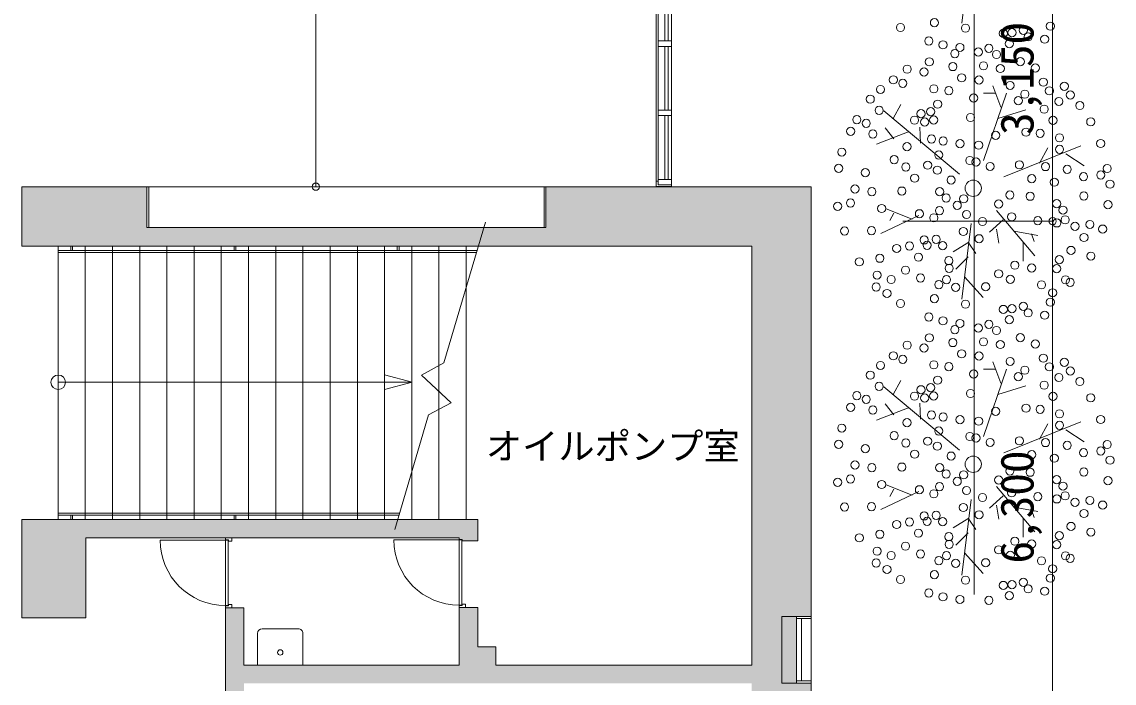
# Model space of a CAD drawing. Units: millimetres at full size, sheet at 1:200; details may follow other scales. Extents: x -96239 to 62349, y -170536 to 17264.
# Drawn here: x 29404 to 41450, y -91360 to -84069 of the extents above; entities that cross this region are included whole.
import ezdxf
from ezdxf.enums import TextEntityAlignment as Align

# ---------------------------------------------------------------- set-up
doc = ezdxf.new("R2010")
doc.units = ezdxf.units.MM
doc.header["$LTSCALE"] = 200
doc.header["$PDMODE"] = 32
doc.header["$PDSIZE"] = 80
for name, color, linetype, lineweight in [('0-1_躯体', 7, 'Continuous', 9), ('0-2_建具', 7, 'Continuous', 9), ('0-5_設備機器', 7, 'Continuous', 9), ('0-6_寸法', 4, 'Continuous', 5), ('0-A_植樹', 7, 'Continuous', 9)]:
    doc.layers.add(name, color=color, linetype=linetype, lineweight=lineweight)
doc.layers.add('0-4_室名', color=7, linetype='Continuous')
doc.styles.add('ＭＳ ゴシック', font='')
doc.styles.add('ＭＳ Ｐゴシック', font='')
doc.styles.get('ＭＳ ゴシック').set_extended_font_data('MS Gothic')
doc.styles.get('ＭＳ Ｐゴシック').set_extended_font_data('MS PGothic')

msp = doc.modelspace()

# ---------------------------------------------------------------- linework, layer by layer
at = {"layer": '0-1_躯体'}
for p, q in [((36400, -85886.2), (36400, -83496.2)), ((38108.9, -85886.2), (29403.9, -85886.2)), ((29403.9, -86541.2), (29403.9, -85886.2)), ((30783.9, -85886.2), (30783.9, -86336.2)), ((37453.9, -86541.2), (29403.9, -86541.2)), ((37453.9, -91161.2), (37453.9, -86541.2)), ((34431.4, -89556.2), (29403.9, -89556.2)), ((29403.9, -90641.2), (29403.9, -89556.2)), ((34431.4, -89556.2), (34431.4, -89791.2)), ((30108.9, -90641.2), (30108.9, -89756.2)), ((31648.9, -89756.2), (30108.9, -89756.2)), ((31648.4, -89756.2), (34226.4, -89756.2)), ((34226.4, -91161.2), (34226.4, -89756.2)), ((34431.4, -89791.2), (34261.3, -89791.2)), ((31648.9, -92056.2), (31648.9, -90531.2)), ((31853.9, -90531.2), (31648.9, -90531.2)), ((31853.9, -91161.2), (31853.9, -90531.2)), ((34226.4, -90526.2), (34431.4, -90526.2)), ((34431.4, -90961.2), (34431.4, -90526.2)), ((30108.9, -90641.2), (29403.9, -90641.2)), ((37946.4, -90623.7), (38108.9, -90623.7)), ((37946.4, -90623.7), (37946.4, -91358.7)), ((34431.4, -90961.2), (34631.4, -90961.2)), ((34631.4, -91161.2), (34631.4, -90961.2)), ((34226.4, -91161.2), (31853.9, -91161.2)), ((37453.9, -91161.2), (34631.4, -91161.2)), ((38108.9, -91358.7), (37946.4, -91358.7))]:
    msp.add_line(p, q, dxfattribs=at)
for points in [[(35183.9, -85886.2), (35183.9, -86336.2), (30803.9, -86336.2), (30783.9, -86336.2)], [(38108.9, -85886.2), (38108.9, -99246.2), (38108.9, -85886.2)]]:
    msp.add_lwpolyline(points, dxfattribs=at)
at = {"layer": '0-1_躯体', "color": 9}
for points in [[(30783.9, -85886.2), (29403.9, -85886.2), (30783.9, -86541.2), (29403.9, -86541.2)], [(35183.9, -85886.2), (35183.9, -86541.2), (37453.9, -85886.2), (37453.9, -86541.2)], [(38108.9, -85886.2), (37453.9, -85886.2), (38108.9, -86541.2), (37453.9, -86541.2)], [(38108.9, -85886.2), (37783.9, -85886.2), (38108.9, -90623.7), (37783.9, -90623.7)], [(38102.6, -85900.4), (37471.7, -85900.4), (38102.6, -86546.5), (37471.7, -86546.5)], [(35183.9, -86336.2), (29403.9, -86336.2), (35183.9, -86541.2), (29403.9, -86541.2)], [(37783.9, -90623.7), (37783.9, -86541.2), (37453.9, -90623.7), (37453.9, -86541.2)], [(34226.4, -89756.2), (34226.4, -89556.2), (29403.9, -89756.2), (29403.9, -89556.2)], [(30108.9, -90641.2), (30108.9, -89556.2), (29403.9, -90641.2), (29403.9, -89556.2)], [(34261.4, -89556.2), (34226.4, -89556.2), (34261.4, -89775.1), (34226.4, -89775.1)], [(34431.4, -89556.2), (34261.4, -89556.2), (34431.4, -89791.1), (34261.4, -89791.1)], [(31853.9, -90531.2), (31648.9, -90531.2), (31853.9, -92056.2), (31648.9, -92056.2)], [(34431.4, -90526.2), (34226.4, -90526.2), (34431.4, -91161.2), (34226.4, -91161.2)], [(37453.9, -91161.2), (37781.6, -91161.2), (37453.9, -90623.6), (37781.6, -90623.6)], [(37483.9, -93356.2), (37783.9, -93356.2), (37483.9, -90623.7), (37783.9, -90623.7)], [(37781.6, -90623.6), (37781.6, -91358.7), (37946.4, -90623.6), (37946.4, -91358.7)], [(34631.4, -90961.2), (34361.7, -90961.2), (34631.4, -91244.3), (34361.7, -91244.3)], [(37453.9, -91161.2), (31853.9, -91161.2), (37453.9, -91361.2), (31853.9, -91361.2)], [(37453.9, -93356.2), (37573.2, -93356.2), (37453.9, -91110.4), (37573.2, -91110.4)], [(38108.9, -93773.7), (38108.9, -91358.7), (37783.9, -93773.7), (37783.9, -91358.7)]]:
    msp.add_solid(points, dxfattribs=at)
at = {"layer": '0-2_建具'}
for p, q in [((36400, -85886.1), (36400, -83516.2)), ((36420, -83516.2), (36420, -85866.2)), ((36495, -83576.2), (36495, -84279.2)), ((36532.5, -83576.2), (36532.5, -84279.2)), ((36570, -85850.9), (36570, -83496.3)), ((36570, -84279.2), (36420, -84279.2)), ((36570, -84339.2), (36420, -84339.2)), ((36495, -85042.5), (36495, -84339.2)), ((36532.5, -85042.5), (36532.5, -84339.2)), ((36570, -85042.5), (36420, -85042.5)), ((36570, -85102.5), (36420, -85102.5)), ((36495, -85806.2), (36495, -85102.5)), ((36532.5, -85806.2), (36532.5, -85102.5)), ((35183.9, -85886.2), (30783.9, -85886.2)), ((30783.9, -86336.2), (30783.9, -85886.2)), ((30803.9, -86336.2), (30803.9, -85886.2)), ((35163.9, -86336.2), (35163.9, -85886.2)), ((35183.9, -86336.2), (35183.9, -85886.2)), ((36400, -85826.2), (36420, -85826.2)), ((36400, -85886.1), (36570, -85886.1)), ((36570, -85806.2), (36420, -85806.2)), ((36570, -85866.2), (36420, -85866.2)), ((36570, -85850.9), (36570, -85886.1)), ((35183.9, -86336.2), (30783.9, -86336.2)), ((34059.1, -87827.6), (34516, -86275.9)), ((29803.9, -89556.2), (29803.9, -86541.2)), ((29804.2, -86591.2), (34423.1, -86591.2)), ((29804.2, -86611.2), (34417.3, -86611.2)), ((29943.9, -86591.2), (29943.9, -86541.2)), ((29963.9, -86591.2), (29963.9, -86541.2)), ((30103.9, -89556.2), (30103.9, -86541.2)), ((30403.9, -89556.2), (30403.9, -86541.2)), ((30703.9, -89556.2), (30703.9, -86541.2)), ((31003.9, -89556.2), (31003.9, -86541.2)), ((31303.9, -89556.2), (31303.9, -86541.2)), ((31603.9, -89556.2), (31603.9, -86541.2)), ((31743.9, -86591.3), (31743.9, -86541.4)), ((31763.9, -86591.3), (31763.9, -86541.4)), ((31903.9, -89556.2), (31903.9, -86541.2)), ((32203.9, -89556.2), (32203.9, -86541.2)), ((32503.9, -89556.2), (32503.9, -86541.2)), ((32803.9, -89556.2), (32803.9, -86541.2)), ((33103.9, -89556.2), (33103.9, -86541.2)), ((33403.9, -89556.2), (33403.9, -86541.2)), ((33543.9, -86550.3), (33543.9, -86541.3)), ((33543.9, -86583.6), (33543.9, -86541.7)), ((33543.9, -86563.7), (33543.9, -86591.1)), ((33563.9, -86550.3), (33563.9, -86541.3)), ((33563.9, -86583.6), (33563.9, -86541.7)), ((33563.9, -86563.7), (33563.9, -86591.1)), ((33703.9, -89556.2), (33703.9, -86541.2)), ((34003.9, -89556.2), (34003.9, -86541.2)), ((34303.9, -89556.2), (34303.9, -86541.2)), ((33810.8, -87963), (34059.1, -87827.6)), ((29803.8, -88041.2), (33707.4, -88041.2)), ((33707.4, -88041.2), (33403.8, -87959.9)), ((33707.4, -88041.2), (33403.9, -88122.5)), ((34138, -88267.8), (33810.8, -87963)), ((33889.7, -88403.2), (34138, -88267.8)), ((33517.8, -89666), (33889.7, -88403.2)), ((33565, -89486.2), (29803.9, -89486.2)), ((33565, -89506.2), (29803.9, -89506.2)), ((29943.9, -89542.3), (29943.9, -89505.9)), ((29943.9, -89539), (29943.9, -89555.5)), ((29963.9, -89542.3), (29963.9, -89505.9)), ((29963.9, -89539), (29963.9, -89555.5)), ((31743.9, -89515), (31743.9, -89506.5)), ((31743.9, -89538.7), (31743.9, -89508.9)), ((31743.9, -89534.5), (31743.9, -89556.1)), ((31763.9, -89515), (31763.9, -89506.5)), ((31763.9, -89538.7), (31763.9, -89508.9)), ((31763.9, -89534.5), (31763.9, -89556.1)), ((31648.9, -89758.6), (31648.9, -89778.6)), ((31648.9, -89761.3), (31648.9, -89781.3)), ((31648.9, -89778.6), (31683.9, -89778.6)), ((31648.9, -89783.6), (31648.9, -90503.6)), ((31648.9, -89783.6), (31678.9, -89783.6)), ((31678.9, -89783.6), (31678.9, -90503.6)), ((31683.9, -89778.6), (31683.9, -89793.6)), ((31683.9, -89793.6), (31718.9, -89793.6)), ((31718.9, -89793.6), (31718.9, -89758.6)), ((34226.4, -89756.2), (34226.4, -89775.1)), ((34226.4, -89775.1), (34261.4, -89775.1)), ((34226.4, -89780.1), (34226.4, -90500.1)), ((34226.4, -89780.1), (34256.4, -89780.1)), ((34256.4, -89780.1), (34256.4, -90500.1)), ((34261.4, -89775.1), (34261.4, -89791.1)), ((31648.9, -90503.6), (31678.9, -90503.6)), ((31648.9, -90508.6), (31683.9, -90508.6)), ((31648.9, -90528.6), (31648.9, -90508.6)), ((31683.9, -90493.6), (31718.9, -90493.6)), ((31683.9, -90508.6), (31683.9, -90493.6)), ((31718.9, -90493.6), (31718.9, -90528.6)), ((34226.4, -90500.1), (34256.4, -90500.1)), ((34226.4, -90505.1), (34261.4, -90505.1)), ((34226.4, -90525.1), (34226.4, -90505.1)), ((34261.4, -90490.1), (34296.4, -90490.1)), ((34261.4, -90505.1), (34261.4, -90490.1)), ((34296.4, -90490.1), (34296.4, -90525.1)), ((38108.9, -90623.7), (37783.9, -90623.7)), ((37783.9, -91358.7), (37783.9, -90623.7)), ((37946.4, -91358.8), (37946.4, -90623.7)), ((37946.4, -90648.7), (38108.8, -90648.7)), ((38002.1, -91333.6), (38002.1, -90649.3)), ((38108.9, -90623.7), (38108.9, -90638.7)), ((38108.9, -91358.7), (38108.9, -90638.7)), ((38108.9, -91358.7), (37783.9, -91358.7)), ((37946.4, -91333.7), (38108.8, -91333.7)), ((37946.4, -91343.7), (37946.4, -91358.7))]:
    msp.add_line(p, q, dxfattribs=at)
at = {"layer": '0-2_建具', "color": 4, "lineweight": 5}
for p, q in [((31648.9, -89783.6), (30928.9, -89783.6)), ((34226.4, -89780.1), (33506.4, -89780.1))]:
    msp.add_line(p, q, dxfattribs=at)
at = {"layer": '0-2_建具'}
msp.add_circle((29805.4, -88042.7), 80, dxfattribs=at)
at = {"layer": '0-2_建具', "color": 4, "lineweight": 5}
for centre in [(31648.9, -89783.6), (34226.4, -89780.1)]:
    msp.add_arc(centre, 720, 180, 270, dxfattribs=at)
at = {"layer": '0-5_設備機器'}
for p, q in [((32003.9, -90811.2), (32003.9, -91161.2)), ((32053.9, -90761.2), (32453.9, -90761.2)), ((32503.9, -90811.2), (32503.9, -91161.2)), ((32503.9, -91161.2), (32003.9, -91161.2))]:
    msp.add_line(p, q, dxfattribs=at)
msp.add_circle((32253.9, -91021.2), 30, dxfattribs=at)
for centre, start, end in [((32053.9, -90811.2), 90.00005, 180), ((32453.9, -90811.2), 359.99985, 90.00005)]:
    msp.add_arc(centre, 50, start, end, dxfattribs=at)
at = {"layer": '0-6_寸法'}
for p, q in [((32646.8, -55146.2), (32646.8, -85886.2)), ((40772, -86266.2), (40772, -83116.2)), ((40772, -86266.2), (39119.3, -86266.2)), ((40772, -92566.2), (40772, -86266.2))]:
    msp.add_line(p, q, dxfattribs=at)
for p in [(32646.8, -85886.2), (40772, -86266.2)]:
    msp.add_point(p, dxfattribs=at)
at = {"layer": '0-A_植樹', "color": 3}
msp.add_line((39907.8, -40912.4), (39907.8, -90384.4), dxfattribs=at)
at = {"layer": '0-A_植樹'}
for p, q in [((39872.1, -83250.5), (39770.1, -84084.5)), ((40202.1, -85009.5), (40112.1, -84775.5)), ((40142.1, -84853.5), (40010.1, -84853.5)), ((40010.1, -85597.5), (40262.1, -84853.5)), ((39014.1, -85135.5), (39098.1, -84979.5)), ((40166.1, -85135.5), (40478.1, -85039.5)), ((39746.1, -85747.5), (38912.1, -85051.5)), ((39188.1, -85279.5), (38828.1, -85417.5)), ((39020.1, -85357.5), (38924.1, -85237.5)), ((39314.1, -85405.5), (39308.1, -85231.5)), ((40232.1, -85777.5), (41084.1, -85435.5)), ((40628.1, -85627.5), (40718.1, -85459.5)), ((40916.1, -85525.5), (41120.1, -85657.5)), ((39224.1, -86245.5), (38936.1, -86131.5)), ((39296.1, -86203.5), (38876.1, -86401.5)), ((39020.1, -86179.5), (38978.1, -86257.5)), ((40226.1, -86251.5), (40076.1, -86389.5)), ((40154.1, -86149.5), (40574.1, -86647.5)), ((39872.1, -86293.5), (39770.1, -87127.5)), ((40154.1, -86353.5), (40178.1, -86509.5)), ((40346.1, -86377.5), (40610.1, -86425.5)), ((40538.1, -86407.5), (40568.1, -86491.5)), ((39848.1, -86497.5), (39674.1, -86605.5)), ((39842.1, -86497.5), (39926.1, -86623.5)), ((40448.1, -86503.5), (40448.1, -86707.5)), ((39842.1, -86659.5), (39704.1, -86797.5)), ((39800.1, -86881.5), (40004.1, -87109.5)), ((40202.1, -88052.5), (40112.1, -87818.5)), ((40142.1, -87896.5), (40010.1, -87896.5)), ((40010.1, -88640.5), (40262.1, -87896.5)), ((39014.1, -88178.5), (39098.1, -88022.5)), ((39746.1, -88790.5), (38912.1, -88094.5)), ((40166.1, -88178.5), (40478.1, -88082.5)), ((39020.1, -88400.5), (38924.1, -88280.5)), ((39314.1, -88448.5), (39308.1, -88274.5)), ((39188.1, -88322.5), (38828.1, -88460.5)), ((40232.1, -88820.5), (41084.1, -88478.5)), ((40628.1, -88670.5), (40718.1, -88502.5)), ((40916.1, -88568.5), (41120.1, -88700.5)), ((39296.1, -89246.5), (38876.1, -89444.5)), ((39224.1, -89288.5), (38936.1, -89174.5)), ((39020.1, -89222.5), (38978.1, -89300.5)), ((40154.1, -89192.5), (40574.1, -89690.5)), ((39872.1, -89336.5), (39770.1, -90170.5)), ((40226.1, -89294.5), (40076.1, -89432.5)), ((40154.1, -89396.5), (40178.1, -89552.5)), ((40346.1, -89420.5), (40610.1, -89468.5)), ((40538.1, -89450.5), (40568.1, -89534.5)), ((39848.1, -89540.5), (39674.1, -89648.5)), ((39842.1, -89540.5), (39926.1, -89666.5)), ((40448.1, -89546.5), (40448.1, -89750.5)), ((39842.1, -89702.5), (39704.1, -89840.5)), ((39800.1, -89924.5), (40004.1, -90152.5))]:
    msp.add_line(p, q, dxfattribs=at)
for centre, radius in [((39468.2, -84078.3), 45), ((40745.9, -84116.6), 45), ((39093.8, -84130.8), 45), ((39811, -84139), 45), ((40227.9, -84196.6), 45), ((40323.2, -84187.9), 45), ((40449.6, -84162), 45), ((40501.6, -84234.9), 45), ((39406.5, -84280.1), 45), ((39562, -84322.6), 45), ((39749.4, -84351.1), 45), ((40068.9, -84361.7), 45), ((40294.7, -84309.8), 45), ((40683.9, -84260.6), 45), ((39693.8, -84419.8), 45), ((39951.8, -84401.8), 45), ((40152.9, -84428.7), 45), ((39167.8, -84591.1), 45), ((39411.8, -84509.8), 45), ((39671.4, -84562.2), 45), ((40009, -84554), 45), ((40195, -84584), 45), ((40416.1, -84507.4), 45), ((40580.3, -84577.2), 45), ((39015, -84708.5), 45), ((39353.8, -84621.1), 45), ((39769.5, -84686), 45), ((39960.2, -84709.3), 45), ((38873.4, -84814.1), 45), ((39119.1, -84746.4), 45), ((39461.8, -84807.1), 45), ((39627, -84828.6), 45), ((40303, -84770), 45), ((40669.9, -84733.7), 45), ((40736.1, -84829.4), 45), ((40900.5, -84779.1), 45), ((38760.5, -84921), 45), ((39900.9, -84908.7), 45), ((40393.6, -84937.9), 45), ((40464.9, -84866.7), 45), ((40841, -84946.6), 45), ((40966.7, -84874.8), 45), ((38858.7, -85044.8), 45), ((39319.4, -85082.2), 45), ((39426.6, -85058.9), 45), ((39503.2, -84976.3), 45), ((40678.2, -85031.3), 45), ((41071.6, -84991.9), 45), ((38612.3, -85147.2), 45), ((38716.1, -85187.4), 45), ((39248.1, -85153.5), 45), ((39359.9, -85173.6), 45), ((39460.5, -85151.1), 45), ((39865.6, -85123.9), 45), ((40776.4, -85155.2), 45), ((41192.3, -85171.2), 45), ((38544.1, -85275.4), 45), ((38789.2, -85306.3), 45), ((40143, -85320.5), 45), ((40478.3, -85285.2), 45), ((40633.8, -85297.7), 45), ((39166.5, -85445.1), 45), ((39436.5, -85361.1), 45), ((39565, -85382), 45), ((39751, -85412), 45), ((39957, -85428.5), 45), ((40848.1, -85347.4), 45), ((41301.3, -85410.3), 45), ((38446.5, -85505.1), 45), ((39516.2, -85537.3), 45), ((40848.3, -85475.2), 45), ((38411.4, -85684.1), 45), ((39023.9, -85587.6), 45), ((39153, -85668.5), 45), ((39393.8, -85649.8), 45), ((39859, -85598), 45), ((39927, -85614.5), 45), ((40082.3, -85663.2), 45), ((40405.6, -85645.9), 45), ((40692.9, -85664.7), 45), ((40932.9, -85694.7), 45), ((41374, -85685.6), 45), ((38705.9, -85731.6), 45), ((39251.2, -85792.3), 45), ((39501.1, -85704.4), 45), ((39652.3, -85813.6), 45), ((40541.6, -85798.5), 45), ((41113.1, -85776), 45), ((41302.7, -85756.8), 45), ((38591.8, -85911.1), 45), ((39108.6, -85934.9), 45), ((39896.1, -85903.5), 90), ((40790.3, -85837.2), 45), ((41405.4, -85858.1), 45), ((38777.8, -85941.1), 45), ((39526.5, -85940.6), 45), ((39597.7, -86011.8), 45), ((39791.2, -86020.4), 45), ((40300.6, -85978.3), 45), ((40524.1, -85991.8), 45), ((41115.5, -85988.4), 45), ((38401.4, -86102.2), 45), ((38543.1, -86066.4), 45), ((38885.8, -86127.1), 45), ((39524.5, -86150.2), 45), ((39719.9, -86091.7), 45), ((40176.8, -86076.5), 45), ((40815.7, -86073.4), 45), ((40886.9, -86144.6), 45), ((41382.1, -86085.4), 45), ((39302.8, -86184.8), 45), ((39461.7, -86229.8), 45), ((39822.6, -86192.9), 45), ((39998.2, -86269.9), 45), ((40319.3, -86219), 45), ((40608.1, -86261.8), 45), ((40818.1, -86285.8), 45), ((40910.2, -86251.9), 45), ((38477.2, -86374.3), 45), ((38774.8, -86370.8), 45), ((39786.9, -86381), 45), ((41018.9, -86322.7), 45), ((41182.9, -86302.6), 45), ((41323.6, -86353.9), 45), ((39355.5, -86473.2), 45), ((39387.5, -86532.1), 45), ((39487.1, -86466), 45), ((39558.3, -86537.2), 45), ((39960.8, -86460.5), 45), ((41117, -86446.5), 45), ((39052.2, -86567.3), 45), ((39193.7, -86539.8), 45), ((40974.5, -86589.1), 45), ((41193.8, -86651.8), 45), ((38640.6, -86714.9), 45), ((38866.2, -86675.3), 45), ((39291.9, -86663.7), 45), ((39627.2, -86702.9), 45), ((40354.6, -86752.3), 45), ((40845.2, -86690.9), 45), ((38836.2, -86861.3), 45), ((39149.3, -86806.2), 45), ((39314.8, -86892.8), 45), ((39631.1, -86786.5), 45), ((40176.4, -86847.2), 45), ((40540.6, -86782.3), 45), ((40816, -86789.5), 45), ((38825.2, -86992.3), 45), ((38991.5, -86910.1), 45), ((39517, -86966), 45), ((39602, -86911.5), 45), ((39703, -86996), 45), ((40033.8, -86989.7), 45), ((40305.9, -86907.6), 45), ((40648.6, -86968.3), 45), ((40914.2, -86913.3), 45), ((40965, -86940.5), 45), ((38946.1, -87063.4), 45), ((39468.2, -87121.3), 45), ((40771.6, -87055.9), 45), ((39093.8, -87173.8), 45), ((39811, -87182), 45), ((40227.9, -87239.6), 45), ((40323.2, -87230.9), 45), ((40449.6, -87205), 45), ((40745.9, -87159.6), 45), ((39406.5, -87323.1), 45), ((39562, -87365.6), 45), ((40294.7, -87352.8), 45), ((40501.6, -87277.9), 45), ((40683.9, -87303.6), 45), ((39693.8, -87462.8), 45), ((39749.4, -87394.1), 45), ((39951.8, -87444.8), 45), ((40068.9, -87404.7), 45), ((40152.9, -87471.7), 45), ((39411.8, -87552.8), 45), ((39671.4, -87605.2), 45), ((40009, -87597), 45), ((40416.1, -87550.4), 45), ((40580.3, -87620.2), 45), ((39167.8, -87634.1), 45), ((39353.8, -87664.1), 45), ((39769.5, -87729), 45), ((40195, -87627), 45), ((38873.4, -87857.1), 45), ((39015, -87751.5), 45), ((39119.1, -87789.4), 45), ((39461.8, -87850.1), 45), ((39960.2, -87752.3), 45), ((40303, -87813), 45), ((40669.9, -87776.7), 45), ((40900.5, -87822.1), 45), ((38760.5, -87964), 45), ((39627, -87871.6), 45), ((39900.9, -87951.7), 45), ((40393.6, -87980.9), 45), ((40464.9, -87909.7), 45), ((40736.1, -87872.4), 45), ((40966.7, -87917.8), 45), ((38858.7, -88087.8), 45), ((39426.6, -88101.9), 45), ((39503.2, -88019.3), 45), ((40678.2, -88074.3), 45), ((40841, -87989.6), 45), ((41071.6, -88034.9), 45), ((38612.3, -88190.2), 45), ((39248.1, -88196.5), 45), ((39319.4, -88125.2), 45), ((39359.9, -88216.6), 45), ((39460.5, -88194.1), 45), ((39865.6, -88166.9), 45), ((40776.4, -88198.2), 45), ((41192.3, -88214.2), 45), ((38544.1, -88318.4), 45), ((38716.1, -88230.4), 45), ((40478.3, -88328.2), 45), ((40633.8, -88340.7), 45), ((38789.2, -88349.3), 45), ((39436.5, -88404.1), 45), ((39565, -88425), 45), ((39751, -88455), 45), ((40143, -88363.5), 45), ((40848.1, -88390.4), 45), ((41301.3, -88453.3), 45), ((38446.5, -88548.1), 45), ((39166.5, -88488.1), 45), ((39516.2, -88580.3), 45), ((39957, -88471.5), 45), ((40848.3, -88518.2), 45), ((39023.9, -88630.6), 45), ((39393.8, -88692.8), 45), ((39859, -88641), 45), ((39927, -88657.5), 45), ((40082.3, -88706.2), 45), ((40405.6, -88688.9), 45), ((38411.4, -88727.1), 45), ((38705.9, -88774.6), 45), ((39153, -88711.5), 45), ((39501.1, -88747.4), 45), ((40692.9, -88707.7), 45), ((40932.9, -88737.7), 45), ((41113.1, -88819), 45), ((41302.7, -88799.8), 45), ((41374, -88728.6), 45), ((39251.2, -88835.3), 45), ((39652.3, -88856.6), 45), ((39896.1, -88946.5), 90), ((40541.6, -88841.5), 45), ((40790.3, -88880.2), 45), ((41405.4, -88901.1), 45), ((38591.8, -88954.1), 45), ((38777.8, -88984.1), 45), ((39108.6, -88977.9), 45), ((39526.5, -88983.6), 45), ((39597.7, -89054.8), 45), ((39791.2, -89063.4), 45), ((40300.6, -89021.3), 45), ((40524.1, -89034.8), 45), ((41115.5, -89031.4), 45), ((38401.4, -89145.2), 45), ((38543.1, -89109.4), 45), ((38885.8, -89170.1), 45), ((39719.9, -89134.7), 45), ((40176.8, -89119.5), 45), ((40815.7, -89116.4), 45), ((40886.9, -89187.6), 45), ((41382.1, -89128.4), 45), ((39302.8, -89227.8), 45), ((39461.7, -89272.8), 45), ((39524.5, -89193.2), 45), ((39822.6, -89235.9), 45), ((40319.3, -89262), 45), ((40608.1, -89304.8), 45), ((40910.2, -89294.9), 45), ((38477.2, -89417.3), 45), ((38774.8, -89413.8), 45), ((39786.9, -89424), 45), ((39998.2, -89312.9), 45), ((40818.1, -89328.8), 45), ((41018.9, -89365.7), 45), ((41182.9, -89345.6), 45), ((41323.6, -89396.9), 45), ((39355.5, -89516.2), 45), ((39487.1, -89509), 45), ((39960.8, -89503.5), 45), ((41117, -89489.5), 45), ((39052.2, -89610.3), 45), ((39193.7, -89582.8), 45), ((39387.5, -89575.1), 45), ((39558.3, -89580.2), 45), ((40974.5, -89632.1), 45), ((38640.6, -89757.9), 45), ((38866.2, -89718.3), 45), ((39291.9, -89706.7), 45), ((39627.2, -89745.9), 45), ((40845.2, -89733.9), 45), ((41193.8, -89694.8), 45), ((38836.2, -89904.3), 45), ((39149.3, -89849.2), 45), ((39631.1, -89829.5), 45), ((40176.4, -89890.2), 45), ((40354.6, -89795.3), 45), ((40540.6, -89825.3), 45), ((40816, -89832.5), 45), ((38991.5, -89953.1), 45), ((39314.8, -89935.8), 45), ((39517, -90009), 45), ((39602, -89954.5), 45), ((40305.9, -89950.6), 45), ((40648.6, -90011.3), 45), ((40914.2, -89956.3), 45), ((40965, -89983.5), 45), ((38825.2, -90035.3), 45), ((38946.1, -90106.4), 45), ((39703, -90039), 45), ((40033.8, -90032.7), 45), ((40771.6, -90098.9), 45), ((39093.8, -90216.8), 45), ((39468.2, -90164.3), 45), ((39811, -90225), 45), ((40449.6, -90248), 45), ((40745.9, -90202.6), 45), ((39406.5, -90366.1), 45), ((40227.9, -90282.6), 45), ((40323.2, -90273.9), 45), ((40501.6, -90320.9), 45), ((40683.9, -90346.6), 45), ((39562, -90408.6), 45), ((39749.4, -90437.1), 45), ((40068.9, -90447.7), 45), ((40294.7, -90395.8), 45)]:
    msp.add_circle(centre, radius, dxfattribs=at)

# ---------------------------------------------------------------- texts
at = {"layer": '0-4_室名', "style": 'ＭＳ Ｐゴシック'}
msp.add_text('オイルポンプ室', height=293.3, dxfattribs=at).set_placement((34520.6, -88982), align=Align.BOTTOM_LEFT)
at = {"layer": '0-6_寸法', "style": 'ＭＳ ゴシック'}
for s, p in [('3,150', (40672, -85316.2)), ('6,300', (40672, -90041.2))]:
    msp.add_text(s, height=366.6, rotation=90, dxfattribs=at).set_placement(p, align=Align.BOTTOM_LEFT)

doc.saveas('drawing.dxf')
